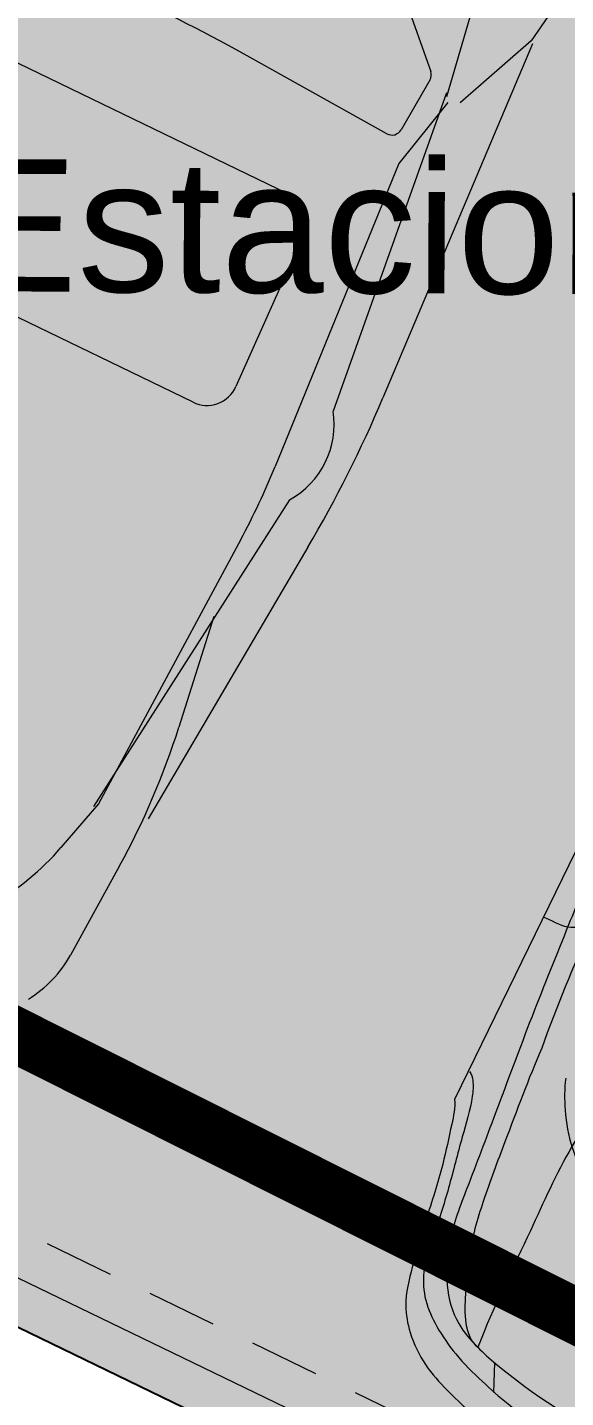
# Model space of a CAD drawing. Header units: metres. Extents: x -466 to 1322, y -1072 to 50.
# Drawn here: x 24.704 to 25.925, y -205.928 to -202.819 of the extents above; entities that cross this region are included whole.
import ezdxf

# ---------------------------------------------------------------- set-up
doc = ezdxf.new("R2010")
doc.units = ezdxf.units.M
for name, pattern in [('B1 P BAJA$0$HIDDEN', [9.524999999999999, 6.35, -3.175]), ('CENTER2', [28.575000000000003, 19.05, -3.175, 3.175, -3.175]), ('Hidden 1_16_', [0.00238125, 0.0015875, -0.0007937500000000001]), ('OCULTA2', [0.30000000000000004, 0.2, -0.1])]:
    doc.linetypes.add(name, pattern=pattern)
for name, color, linetype, lineweight in [('A - PROY', 250, 'B1 P BAJA$0$HIDDEN', 0), ('A - TXT 100 -1', 2, 'Continuous', 0), ('A-EJES', 61, 'CENTER2', 0), ('A-MUEBLES', 5, 'Continuous', 0)]:
    doc.layers.add(name, color=color, linetype=linetype, lineweight=lineweight)
doc.layers.add('AKU_Poligono', color=1, linetype='Continuous')
doc.layers.add('Poligono Fisico', color=3, linetype='Continuous')
doc.layers.add('Hatch Exterior', color=7, linetype='Continuous', lineweight=0, true_color=0xa99b89)
doc.styles.add('Style-Arial', font='arial.ttf')

msp = doc.modelspace()

# ---------------------------------------------------------------- hatches: boundary and pattern name
at = {"layer": 'Hatch Exterior', "transparency": 33554687}
h = msp.add_hatch(color=256, dxfattribs=at)
h.dxf.hatch_style = 1
h.paths.add_polyline_path([(9.711806740487152, -198.5317105458091), (27.180722501615, -206.9771372831333), (29.40053381945588, -202.3855757039371), (51.052897728788, -212.85350946576), (52.92450335605661, -208.9821928498072), (26.32829967416303, -196.1241372734626), (45.64313203111518, -181.7275093218762), (47.49256546267225, -186.1551009685443), (48.75830356946491, -189.1885665303103), (52.20977177116248, -197.4550781457826), (57.23926338636568, -199.3681176041215), (59.56784542232775, -194.4797625943925), (53.76873235850864, -196.7828426917451), (53.69043695055387, -196.7490588357102), (51.88993718448857, -192.1491172302469), (57.72234076340419, -189.8328160165443), (59.56784542232782, -194.4797625943922), (60.68283698259165, -192.1396472481201), (50.46445129237152, -166.4099411838768), (48.88703951903113, -167.5856909912741), (57.00695716267732, -188.0314933489626), (51.15180446686225, -190.3568292222751), (45.60585320854988, -176.3922265884589), (17.73820133661558, -197.1638392230323), (15.52700847359916, -194.1972542971378)])
h.paths.add_polyline_path([(14.61965897385549, -194.8735621690553), (9.711806740487143, -198.5317105458091), (9.914802194550983, -198.629849620881), (14.7391829123969, -195.0339181109957)])
h.paths.add_polyline_path([(22.85925277193768, -204.8879030971875), (24.99201266581394, -200.4764027569877), (29.1334211571567, -202.4785855181717), (27.00066126381063, -206.8900858572747), (26.95990917280475, -206.8595047599238), (27.0426973776997, -206.6882617644442), (27.26777392559173, -206.7970760447067), (29.40053381968902, -202.3855757040499), (24.89900285170143, -200.2092900944824), (22.67919153362408, -204.8008516729776)], flags=17)
edge = h.paths.add_edge_path(flags=16)
edge.add_arc((19.71981130548345, -199.9897411907734), 0.7000000000008382, 36.69961023291148, 118.5177920509789, ccw=False)
edge.add_line((20.28105710227493, -199.5714074058778), (21.64408260876736, -198.5554539282759))
edge.add_arc((19.71981130548384, -199.9897411907725), 2.400000000000081, -235.67933478540283, 36.69961023288391, ccw=False)
edge.add_line((18.36663378675976, -198.0075932137486), (19.38560916013375, -199.3746729620013))

# ---------------------------------------------------------------- linework, layer by layer
at = {"layer": 'A - PROY', "color": 250, "linetype": 'Hidden 1_16_', "ltscale": 100}
for points in [[(8.674614330351346, -197.8081285150383), (48.74007658648441, -217.1779583778703), (52.65739069332824, -209.0752026633227)], [(8.493834016104643, -197.9428760953779), (48.83308640019141, -217.445071040202), (52.83745193145006, -209.1622540879291)]]:
    msp.add_lwpolyline(points, dxfattribs=at)
at = {"layer": 'A-EJES', "ltscale": 0.1}
msp.add_line((48.65199861305314, -217.2452683729496), (4.370003747907603, -195.8369366521949), dxfattribs=at)
at = {"layer": 'A-MUEBLES', "color": 5}
for p, q in [((25.65571171748724, -202.9758872997286), (25.73815952946995, -202.6928998318581)), ((25.55419172182854, -202.7355411781059), (25.6189990517961, -202.9190959116127)), ((24.54539647464094, -202.8340096995992), (25.29572793788844, -203.1967608564667)), ((25.51938925732202, -203.0604948931298), (25.1768995857322, -202.8696128264414)), ((25.85027383462136, -202.8564518395269), (25.51059747264526, -203.6600708361639)), ((25.6171227659612, -202.9391380125578), (25.55182779043622, -203.05158285274)), ((25.65528014610805, -202.9679887382613), (25.39739895441949, -203.6902285327646)), ((25.65814590521029, -202.9894056684832), (25.54704543332048, -203.1283488705094)), ((25.54704543332048, -203.1283488705094), (25.26600222729917, -203.8158429450386)), ((25.0796376187389, -203.6697776755439), (24.30889353731749, -203.2971579456257)), ((25.33008011196677, -203.2908800543364), (25.17688124443367, -203.6343566998662)), ((26.59489282769289, -203.3617660373209), (25.67301749923598, -205.2517197594443)), ((25.29877179801383, -203.8911513310629), (24.85340551599319, -204.5869117720481)), ((25.18782641928277, -203.9814366045616), (24.86480497662245, -204.5811263933438)), ((25.34027523804394, -203.9988966303067), (24.97793249770513, -204.6149443799477)), ((25.12655232375783, -204.1563501791529), (25.0475406383041, -204.4070875509028)), ((24.86480497662245, -204.5811263933438), (24.77959399382166, -204.6805329318222)), ((24.91284154457219, -204.7217516964588), (24.8013229871803, -204.9241148637548)), ((25.76399664846991, -205.84897548497), (25.76182084862126, -205.9168245015696))]:
    msp.add_line(p, q, dxfattribs=at)
msp.add_lwpolyline([(25.69415122429848, -201.4375032194359), (25.83810027010554, -201.5129263983501), (26.08712686234969, -201.6948013077897), (26.16887125920994, -201.7647528441134), (26.23353905328986, -201.8505909056812), (26.21775178999593, -202.141121800076), (26.17185030378101, -202.2833891595474), (26.01677078251606, -202.6033575025019), (25.84670680194512, -202.849447237209), (25.68576802558789, -202.9904547342073)], dxfattribs=at)
for centre, radius, start, end in [((23.7748252350346, -205.3852812296925), 2.879999999999999, 60.86747126730003, 67.52921669979584), ((25.59636818576951, -202.927086149587), 0.024, 329.8569289481903, 19.44650370654351), ((25.53107321024464, -203.0395309897692), 0.024, 240.8674712673, 329.8569289481903), ((25.26432428832328, -203.261551371158), 0.072, 335.9619760313369, 64.14075594977537), ((25.1111254207903, -203.6050280166878), 0.072, 244.0663144620871, 335.9619760313369), ((22.85783727373075, -202.5387932937799), 2.879999999999999, 329.5371007814738, 337.0870292648145), ((25.20495156320675, -203.7204297071794), 0.1948027446434632, 298.7910377869764, 8.918805570351187), ((23.66649050922854, -203.1619727256875), 1.727999999999999, 331.690982200952, 337.7655682749885), ((23.39943199117403, -203.8877399916948), 1.727999999999999, 331.1416625628727, 342.5094583746788), ((24.34227388249019, -204.3056634609061), 0.576, 299.2118992363914, 319.3969183508596), ((24.56555298825606, -204.7951641262562), 0.2687299482644425, 301.4718020124668, 331.3242309991844)]:
    msp.add_arc(centre, radius, start, end, dxfattribs=at)
for points, knots in [([(26.78679028499374, -203.6716666088678), (26.78204554254239, -203.6956697787828), (26.7650653236426, -203.7563891850803), (26.74167359271036, -203.8548742157209), (26.69834123240338, -203.9643539805832), (26.617355057704, -204.155275847917), (26.49341000213059, -204.4126983071321), (26.3617106122955, -204.7134301367023), (26.22322980749311, -204.9612716056463), (26.07719588599934, -205.1601116967138), (25.9357165073589, -205.3475931138682), (25.83923992069367, -205.5672852521539), (25.76429276915218, -205.7169177129185), (25.72888058874781, -205.8069934918424), (25.7257375723774, -205.814341672781)], [0, 0, 0, 0, 0.0733252372542219, 0.1888964821516918, 0.3030393003446223, 0.4258209451540914, 0.8112424228585595, 1.159737155419859, 1.410579568502876, 1.66062269032882, 1.899626526969706, 2.111450368672791, 2.377727443740244, 2.401703019596873, 2.401703019596873, 2.401703019596873, 2.401703019596873]), ([(26.23750556260626, -204.2784141865118), (26.17890717934068, -204.3997653968438), (26.09043458779672, -204.5916222092624), (25.97409161672704, -204.8798873103337), (25.90413117587968, -205.0417157531065), (25.87105615781792, -205.1358420864406)], [0, 0, 0, 0, 0.4042758708687236, 0.6333827053716093, 0.9326252492799204, 0.9326252492799204, 0.9326252492799204, 0.9326252492799204]), ([(26.07506493972903, -204.5214840970302), (26.04634895509383, -204.5812325062934), (25.99756849018047, -204.6921594953617), (25.92484871894845, -204.8739812118679), (25.8463729178265, -205.0668520258168), (25.77226655171035, -205.2675492194014), (25.70801295146725, -205.4362087704283), (25.65908888185987, -205.5634361616117), (25.65046332512219, -205.6700405030401), (25.6735617755067, -205.7570104783504), (25.7217298360618, -205.8122524982302), (25.83595948663742, -205.9132034947252), (26.00193068617142, -206.0157320039843), (26.1564561084644, -206.0967525765884), (26.21359285120252, -206.1243755946052)], [0, 0, 0, 0, 0.1988726091716806, 0.3633234716248912, 0.5874330694113393, 0.82354282576735, 1.004621626958276, 1.129815595371054, 1.230113392129421, 1.320655318308763, 1.388576818410275, 1.443333795648521, 1.771447374465947, 1.958652423546714, 1.958652423546714, 1.958652423546714, 1.958652423546714]), ([(25.87395448662227, -204.8372371458863), (25.89284419409358, -204.8445308703758), (25.92715504623698, -204.8677112730068), (25.9852171292207, -204.8549550909629), (26.09367219840101, -204.8311026656736), (26.18464019336045, -204.7992303437459), (26.25125229603071, -204.7627003367247)], [0, 0, 0, 0, 0.0597371309309427, 0.1139981092812043, 0.16724982564412, 0.3938869404053806, 0.3938869404053806, 0.3938869404053806, 0.3938869404053806]), ([(25.87105615781792, -205.1358420864406), (25.84068959191058, -205.2054403236812), (25.79786517559643, -205.3221991012006), (25.73818791787011, -205.4768397355901), (25.70462619634844, -205.594147509282), (25.69661063185424, -205.7019850890981), (25.69379862823831, -205.7874598316889), (25.7257375723774, -205.814341672781)], [0, 0, 0, 0, 0.2277976740491869, 0.3719478040313928, 0.499681422497503, 0.5863441051033913, 0.7096150225740808, 0.7096150225740808, 0.7096150225740808, 0.7096150225740808]), ([(25.70707655125659, -205.188429762391), (25.7117114026596, -205.1942083895512), (25.71658492034993, -205.2139803665939), (25.71261964045732, -205.2646069057814), (25.68718853418829, -205.3446944945972), (25.66123745879213, -205.4523228274588), (25.62852175602421, -205.5532305620554), (25.59965479788582, -205.636814735582), (25.60389152446101, -205.7086957618264), (25.63315694085202, -205.7711055658351), (25.67603572469653, -205.8338038922595), (25.73362312260747, -205.8898093430475), (25.79795518312164, -205.9479904149593), (25.84604714209871, -205.980485336609), (25.87288948343223, -205.9977944296945)], [0, 0, 0, 0, 0.0219205224053538, 0.0572121795567993, 0.1522539363185258, 0.2718866114009054, 0.3894011402056308, 0.4710097219195583, 0.5346344446277158, 0.5986698134891655, 0.6733118320381388, 0.7586959535062084, 0.8351341421229092, 0.929372609628596, 0.929372609628596, 0.929372609628596, 0.929372609628596]), ([(25.92566960213298, -205.203872887643), (25.92222516072297, -205.2276864650466), (25.92273602960182, -205.2809499274331), (25.93891637702637, -205.3797422568646), (26.00126487697923, -205.4848006688692), (26.07616075773075, -205.5666027752072), (26.12743867289697, -205.6049042963136), (26.1435863564617, -205.6160990398321)], [0, 0, 0, 0, 0.0720749284582366, 0.1581283585743163, 0.2958089224999647, 0.42624559883843, 0.48422916127338, 0.48422916127338, 0.48422916127338, 0.48422916127338]), ([(25.67301749923598, -205.2517197594443), (25.67518535003347, -205.2705754697415), (25.66391597695173, -205.3203852072147), (25.64525490755148, -205.4117409270589), (25.60989767474547, -205.5188234335337), (25.57852297490206, -205.6243719908239), (25.55731001083228, -205.7105936042688), (25.57135300820016, -205.7877209151063), (25.60334785958156, -205.8543652451738), (25.66951001939526, -205.927926291195), (25.75718915667164, -206.0040805318918), (25.84235307847058, -206.0650525877327), (25.89366391117989, -206.0928829267577), (25.90547357829251, -206.0996172102891)], [0, 0, 0, 0, 0.0566684323967537, 0.1494600822356002, 0.2816100106740611, 0.3929352697462535, 0.4816863440741734, 0.5429669312003871, 0.6228445222374382, 0.6979702117985584, 0.833642613126134, 0.9656652935609988, 1.0057704058061, 1.0057704058061, 1.0057704058061, 1.0057704058061])]:
    msp.add_open_spline(points, degree=3, knots=knots, dxfattribs=at)
at = {"layer": 'AKU_Poligono'}
msp.add_lwpolyline([(75.93662342781238, -230.5483992272025), (-122.469563448779, -134.6280262395046)], dxfattribs=at)
at = {"layer": 'Poligono Fisico', "color": 5, "linetype": 'OCULTA2', "const_width": 0.125}
msp.add_lwpolyline([(50.8560995875273, -218.2389999397894), (9.060348859427336, -197.2711698646872), (50.46445129237151, -166.4099411838768), (65.81330919044842, -205.0580813218373)], close=True, dxfattribs=at)

# ---------------------------------------------------------------- texts
at = {"layer": 'A - TXT 100 -1', "style": 'Style-Arial'}
msp.add_text('Estacionamiento', height=0.3, rotation=359.7227450262882, dxfattribs=at).set_placement((24.53723080666742, -203.4176657227383))

doc.saveas('drawing.dxf')
